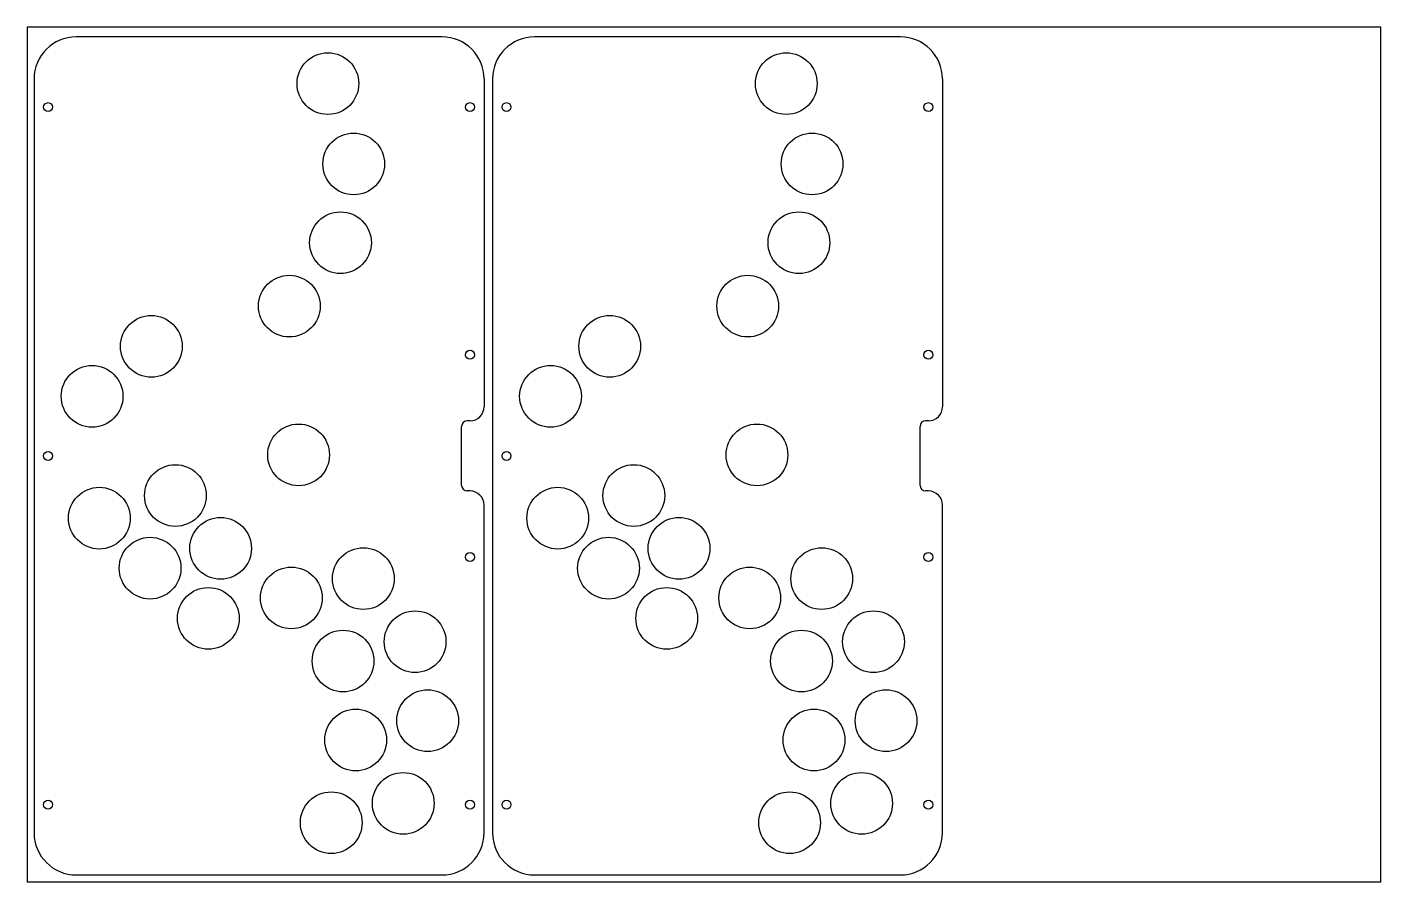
# Model space of a CAD drawing. Header units: inches. Extents: x 0 to 483, y 0 to 305.
import ezdxf

# ---------------------------------------------------------------- set-up
doc = ezdxf.new("R2010")
doc.units = ezdxf.units.IN
doc.header["$MEASUREMENT"] = 0

msp = doc.modelspace()

# ---------------------------------------------------------------- linework, layer by layer
for p, q in [((482.6, 304.8), (0, 304.8)), ((0, 304.8), (0, 0)), ((482.6, 0), (482.6, 304.8)), ((147.9, 301.3), (17.5, 301.3)), ((311.3, 301.3), (180.9, 301.3)), ((2.5, 286.3), (2.5, 17.5)), ((162.9, 286.3), (162.9, 169.4)), ((165.9, 286.3), (165.9, 17.5)), ((326.3, 286.3), (326.3, 169.4)), ((157.9, 164.4), (156.9, 164.4)), ((321.3, 164.4), (320.3, 164.4)), ((154.9, 141.4), (154.9, 162.4)), ((318.3, 141.4), (318.3, 162.4)), ((157.9, 139.4), (156.9, 139.4)), ((321.3, 139.4), (320.3, 139.4)), ((162.9, 17.5), (162.9, 134.4)), ((326.3, 17.5), (326.3, 134.4)), ((0, 0), (482.6, 0)), ((17.5, 2.5), (147.9, 2.5)), ((180.9, 2.5), (311.3, 2.5))]:
    msp.add_line(p, q)
for centre, radius in [((107.22, 284.65), 11), ((270.62, 284.65), 11), ((7.5, 276.25), 1.6), ((157.9, 276.25), 1.6), ((170.9, 276.25), 1.6), ((321.3, 276.25), 1.6), ((116.43, 256.01), 11), ((279.83, 256.01), 11), ((111.72, 227.92), 11), ((275.12, 227.92), 11), ((93.48, 205.3), 11), ((256.88, 205.3), 11), ((44.29, 190.97), 11), ((207.69, 190.97), 11), ((157.9, 187.95), 1.6), ((321.3, 187.95), 1.6), ((23.19, 173.14), 11), ((186.59, 173.14), 11), ((96.77, 152.27), 11), ((260.17, 152.27), 11), ((7.5, 151.9), 1.6), ((170.9, 151.9), 1.6), ((52.88, 137.77), 11), ((216.28, 137.77), 11), ((25.76, 129.7), 11), ((189.16, 129.7), 11), ((68.99, 118.94), 11), ((232.39, 118.94), 11), ((43.86, 111.87), 11), ((207.26, 111.87), 11), ((119.87, 108.16), 11), ((157.9, 115.85), 1.6), ((283.27, 108.16), 11), ((321.3, 115.85), 1.6), ((94.2, 101.27), 11), ((257.6, 101.27), 11), ((64.62, 93.97), 11), ((228.02, 93.97), 11), ((138.32, 85.65), 11), ((301.72, 85.65), 11), ((112.65, 78.76), 11), ((276.05, 78.76), 11), ((142.79, 57.49), 11), ((306.19, 57.49), 11), ((117.12, 50.6), 11), ((280.52, 50.6), 11), ((134.08, 28.01), 11), ((297.48, 28.01), 11), ((7.5, 27.55), 1.6), ((108.41, 21.12), 11), ((157.9, 27.55), 1.6), ((170.9, 27.55), 1.6), ((271.81, 21.12), 11), ((321.3, 27.55), 1.6)]:
    msp.add_circle(centre, radius)
for centre, radius, start, end in [((17.5, 286.3), 15, 90, 180), ((147.9, 286.3), 15, 0, 90), ((180.9, 286.3), 15, 90, 180), ((311.3, 286.3), 15, 0, 90), ((157.9, 169.4), 5, 270, 0), ((321.3, 169.4), 5, 270, 0), ((156.9, 162.4), 2, 90, 180), ((320.3, 162.4), 2, 90, 180), ((156.9, 141.4), 2, 180, 270), ((320.3, 141.4), 2, 180, 270), ((157.9, 134.4), 5, 0, 90), ((321.3, 134.4), 5, 0, 90), ((17.5, 17.5), 15, 180, 270), ((147.9, 17.5), 15, 270, 0), ((180.9, 17.5), 15, 180, 270), ((311.3, 17.5), 15, 270, 0)]:
    msp.add_arc(centre, radius, start, end)

doc.saveas('drawing.dxf')
